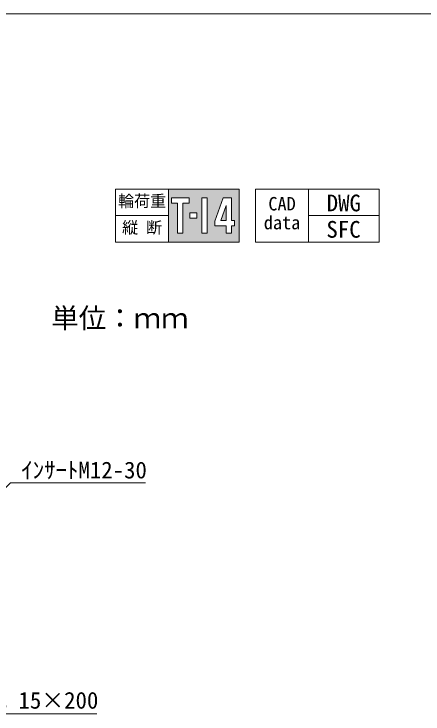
# Model space of a CAD drawing. Units: millimetres, scale not verified. Extents: x -44570 to -19804, y 69050 to 91573.
# Drawn here: x -39368 to -38211, y 80812 to 82791 of the extents above; entities that cross this region are included whole.
import ezdxf
from ezdxf.enums import TextEntityAlignment as Align

# ---------------------------------------------------------------- set-up
doc = ezdxf.new("R2010")
doc.units = ezdxf.units.MM
doc.header["$LTSCALE"] = 30
for name, color, linetype, lineweight in [('0_2', 7, 'Continuous', 20), ('寸法線', 7, 'Continuous', 9), ('枠', 5, 'Continuous', 5), ('ﾊｯﾁﾝｸﾞ', 7, 'Continuous', 5)]:
    doc.layers.add(name, color=color, linetype=linetype, lineweight=lineweight)
doc.layers.add('集水桝', color=7, linetype='Continuous')
doc.styles.add('ＭＳ ゴシック', font='')
doc.styles.get('ＭＳ ゴシック').set_extended_font_data('MS Gothic')

msp = doc.modelspace()

# ---------------------------------------------------------------- hatches: boundary and pattern name
at = {"layer": 'ﾊｯﾁﾝｸﾞ'}
h = msp.add_hatch(color=256, dxfattribs=at)
h.paths.add_polyline_path([(-38930.85, 82295.98), (-38930.85, 82145.98), (-38730.85, 82145.98), (-38730.85, 82295.98)])
h.paths.add_polyline_path([(-38836.91, 82270.98), (-38821.91, 82270.98), (-38821.91, 82170.98), (-38836.91, 82170.98)], flags=16)
h.paths.add_polyline_path([(-38872.76, 82255.98), (-38890.26, 82255.98), (-38890.26, 82170.98), (-38905.26, 82170.98), (-38905.26, 82255.98), (-38922.76, 82255.98), (-38922.76, 82270.98), (-38872.76, 82270.98)], flags=16)
h.paths.add_polyline_path([(-38850.85, 82228.48), (-38850.85, 82213.48), (-38870.85, 82213.48), (-38870.85, 82228.48)], flags=16)
h.paths.add_polyline_path([(-38775.92, 82270.98), (-38752.56, 82270.98), (-38752.56, 82207.23), (-38744.06, 82207.23), (-38744.06, 82191.84), (-38752.56, 82191.84), (-38752.56, 82170.84), (-38767.56, 82170.84), (-38767.56, 82191.83), (-38799.79, 82192.22), (-38799.79, 82205.13)], flags=16)
msp.add_hatch(color=256, dxfattribs=at).paths.add_polyline_path([(-38767.56, 82250.01), (-38783.07, 82207.23), (-38767.56, 82207.12)])
msp.add_hatch(color=256, dxfattribs=at).paths.add_polyline_path([(-38767.56, 82250.01), (-38783.07, 82207.23), (-38767.56, 82207.12)])

# ---------------------------------------------------------------- linework, layer by layer
at = {"layer": '0_2'}
for p, q in [((-39080.85, 82295.98), (-38730.85, 82295.98)), ((-39080.85, 82295.98), (-39080.85, 82145.98)), ((-38930.85, 82295.98), (-38930.85, 82145.98)), ((-38730.85, 82295.98), (-38730.85, 82145.98)), ((-38684.62, 82295.98), (-38684.62, 82145.98)), ((-38684.62, 82295.98), (-38334.62, 82295.98)), ((-38534.62, 82295.98), (-38534.62, 82145.98)), ((-38334.62, 82295.98), (-38334.62, 82145.98)), ((-39080.85, 82220.98), (-38930.85, 82220.98)), ((-38534.62, 82220.98), (-38334.62, 82220.98)), ((-39080.85, 82145.98), (-38730.85, 82145.98)), ((-38684.62, 82145.98), (-38334.62, 82145.98))]:
    msp.add_line(p, q, dxfattribs=at)
at = {"layer": '寸法線'}
for points in [[(-39537.46, 81305.7), (-39377.91, 81465.25), (-38996.39, 81465.25)], [(-39952.56, 81027.44), (-39736.71, 80811.59), (-39133.79, 80811.59)]]:
    msp.add_lwpolyline(points, dxfattribs=at)
at = {"layer": '枠', "lineweight": 20}
msp.add_line((-43378.22, 82791.08), (-33378.22, 82791.08), dxfattribs=at)
at = {"layer": 'ﾊｯﾁﾝｸﾞ'}
for p, q in [((-38922.76, 82270.98), (-38872.76, 82270.98)), ((-38922.76, 82270.98), (-38922.76, 82255.98)), ((-38872.76, 82270.98), (-38872.76, 82255.98)), ((-38922.76, 82255.98), (-38905.26, 82255.98)), ((-38905.26, 82255.98), (-38905.26, 82170.98)), ((-38890.26, 82255.98), (-38890.26, 82170.98)), ((-38890.26, 82255.98), (-38872.76, 82255.98)), ((-38870.85, 82228.48), (-38850.85, 82228.48)), ((-38870.85, 82213.48), (-38870.85, 82228.48)), ((-38850.85, 82228.48), (-38850.85, 82213.48)), ((-38850.85, 82213.48), (-38870.85, 82213.48)), ((-38905.26, 82170.98), (-38890.26, 82170.98))]:
    msp.add_line(p, q, dxfattribs=at)
at = {"layer": 'ﾊｯﾁﾝｸﾞ', "lineweight": 9}
for points in [[(-38821.91, 82170.98), (-38821.91, 82270.98), (-38836.91, 82270.98), (-38836.91, 82170.98)], [(-38799.79, 82192.22), (-38799.79, 82205.13), (-38775.92, 82270.98), (-38752.56, 82270.98), (-38752.56, 82207.23), (-38744.06, 82207.23), (-38744.06, 82191.84), (-38752.56, 82191.84), (-38752.56, 82170.84), (-38767.56, 82170.84), (-38767.56, 82191.83)], [(-38783.07, 82207.23), (-38767.56, 82250.01), (-38767.56, 82207.12)]]:
    msp.add_lwpolyline(points, close=True, dxfattribs=at)

# ---------------------------------------------------------------- texts
at = {"layer": '0_2', "style": 'ＭＳ ゴシック'}
msp.add_text('単位：ｍｍ', height=56.96, dxfattribs=at).set_placement((-39068.55, 81931.04), align=Align.MIDDLE_CENTER)
at = {"layer": '寸法線', "style": 'ＭＳ ゴシック'}
for s, p in [('ｲﾝｻｰﾄM12-30', (-39347.91, 81525.25)), ('上部排水孔 15×200 ', (-39711.71, 80874.13))]:
    msp.add_text(s, height=47.47, dxfattribs=at).set_placement(p, align=Align.TOP_LEFT)
at = {"layer": '集水桝', "style": 'ＭＳ ゴシック'}
for s, p in [('DWG', (-38483.34, 82218.83)), ('SFC', (-38484.2, 82144.12))]:
    msp.add_text(s, height=47.47, dxfattribs=at).set_placement(p, align=Align.BOTTOM_LEFT)
at = {"layer": 'ﾊｯﾁﾝｸﾞ', "style": 'ＭＳ ゴシック'}
for s, p in [('輪荷重', (-39005.85, 82262.19)), ('縦 断', (-39005.85, 82187.19))]:
    msp.add_text(s, height=33.23, dxfattribs=at).set_placement(p, align=Align.MIDDLE_CENTER)
for s, p in [('CAD', (-38648.47, 82273.54)), ('data', (-38661.42, 82220.21))]:
    msp.add_text(s, height=37.98, dxfattribs=at).set_placement(p, align=Align.TOP_LEFT)

doc.saveas('drawing.dxf')
